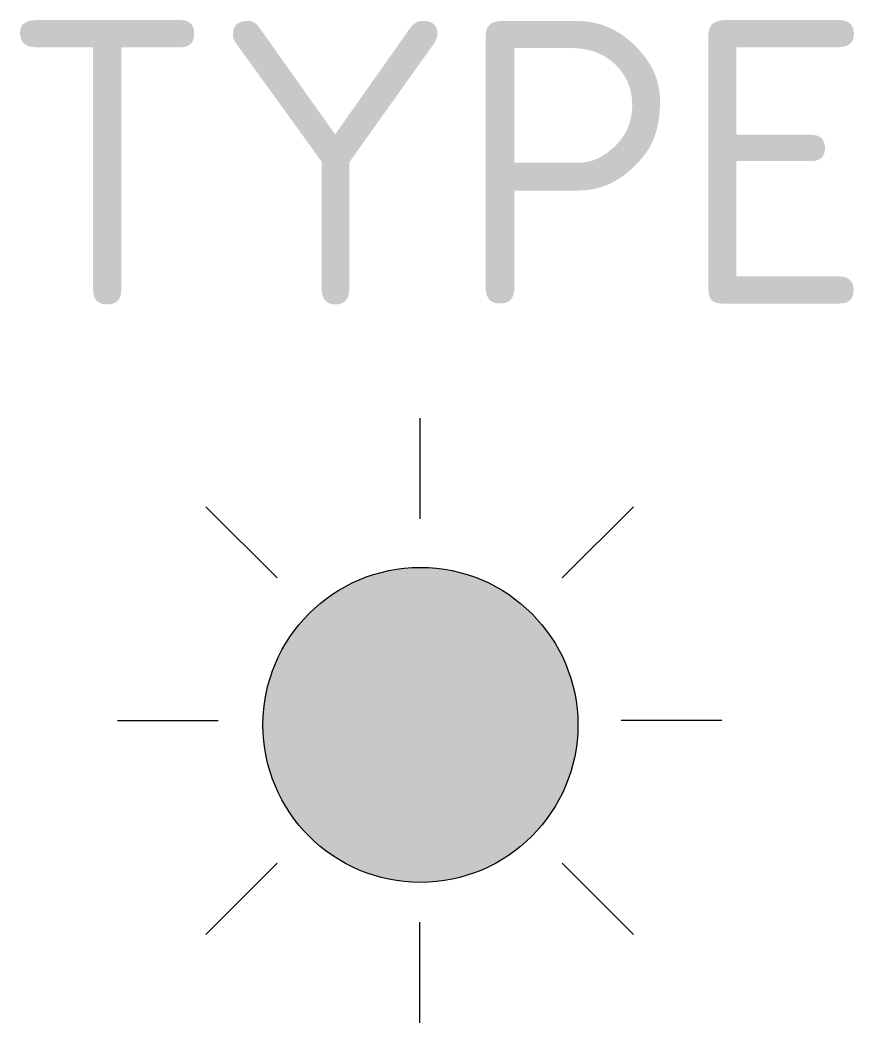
# Model space of a CAD drawing. Extents: x -2.54 to 2.75, y -1.89 to 4.48.
import ezdxf
from ezdxf.enums import TextEntityAlignment as Align

# ---------------------------------------------------------------- set-up
doc = ezdxf.new("R2010")
doc.units = 0
doc.header["$LTSCALE"] = 0.2
doc.styles.add('NLCS-ISO', font='NLCS-ISO.ttf')

msp = doc.modelspace()

# ---------------------------------------------------------------- hatches: boundary and pattern name
at = {"ltscale": 0.5}
h = msp.add_hatch(color=256, dxfattribs=at)
edge = h.paths.add_edge_path()
edge.add_arc((0, 0), 1.0001, 0, 360)

# ---------------------------------------------------------------- linework, layer by layer
at = {"ltscale": 0.5, "flags": 128}
for points in [[(-0.0048, 1.948), (-0.0048, 1.3079)], [(-1.3627, 1.3856), (-0.91, 0.933)], [(1.353, 1.3856), (0.9004, 0.933)], [(-1.9251, 0.0278), (-1.285, 0.0278)], [(1.9154, 0.0278), (1.2753, 0.0278)], [(-1.3627, -1.3301), (-0.91, -0.8775)], [(1.353, -1.3301), (0.9004, -0.8775)], [(-0.0048, -1.8925), (-0.0048, -1.2524)]]:
    msp.add_lwpolyline(points, dxfattribs=at)
at = {"ltscale": 0.5}
msp.add_circle((0, 0), 1.0001, dxfattribs=at)

# ---------------------------------------------------------------- texts
at = {"style": 'NLCS-ISO'}
msp.add_attdef('TYPE', text='', height=1.8, dxfattribs=at).set_placement((0.1052, 3.57), align=Align.MIDDLE_CENTER)

doc.saveas('drawing.dxf')
